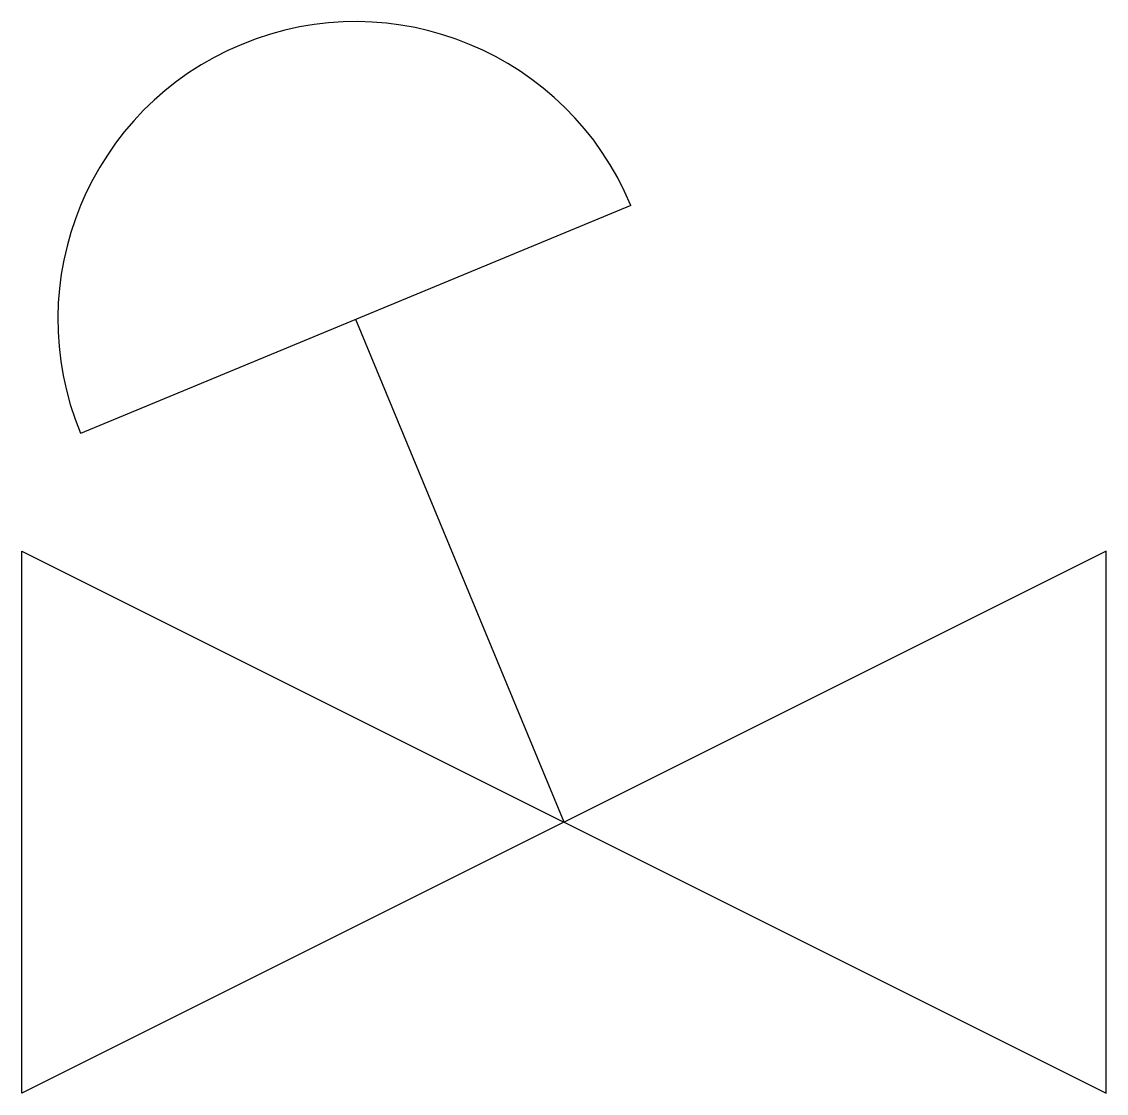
# Model space of a CAD drawing. Header units: millimetres. Extents: x -150 to 150, y -75 to 221.
import ezdxf

# ---------------------------------------------------------------- set-up
doc = ezdxf.new("R2010")
doc.units = ezdxf.units.MM

msp = doc.modelspace()

# ---------------------------------------------------------------- linework, layer by layer
at = {"color": 0, "linetype": 'ByBlock', "lineweight": -2}
for p, q in [((18.48, 170.64), (-133.73, 107.59)), ((0, 0), (-57.62, 139.12))]:
    msp.add_line(p, q, dxfattribs=at)
msp.add_lwpolyline([(-150, -75), (-150, 75), (150, -75), (150, 75)], close=True, dxfattribs=at)
msp.add_arc((-57.62, 139.12), 82.37, 22.5, 202.5, dxfattribs=at)

doc.saveas('drawing.dxf')
